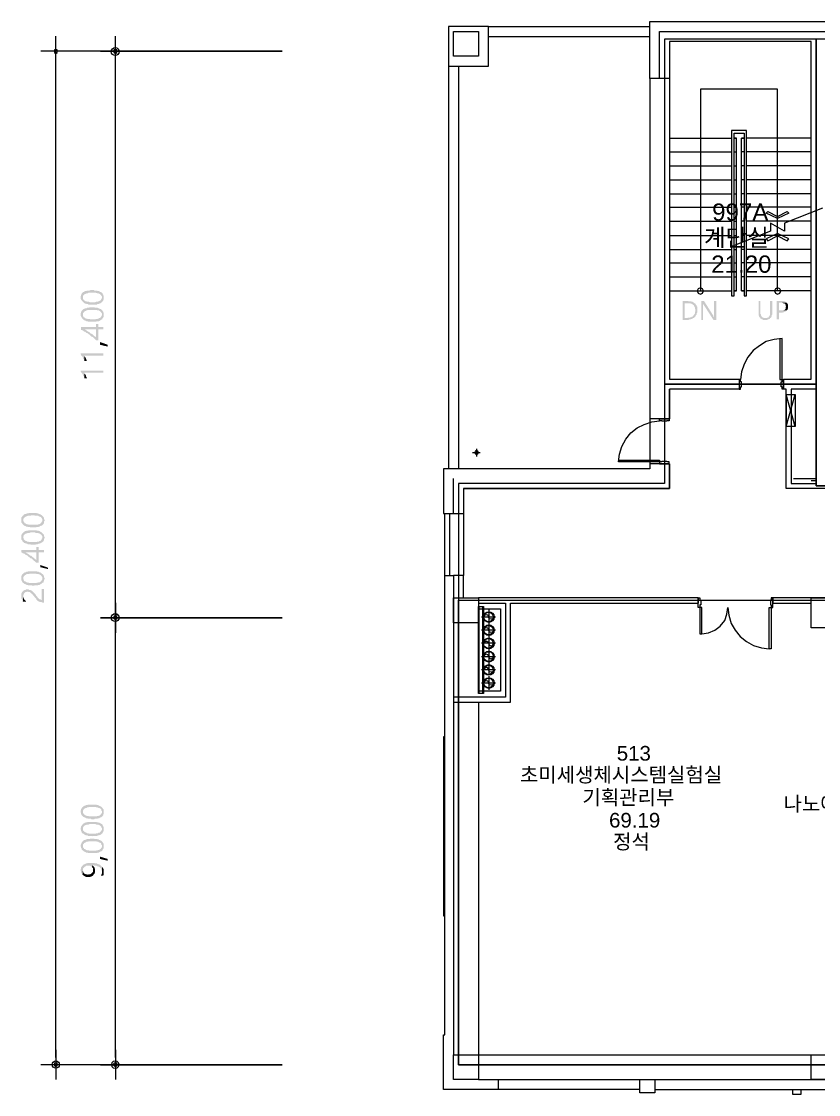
# Model space of a CAD drawing. Header units: millimetres. Extents: x -750 to 90970, y 12592 to 66109.
# Drawn here: x 2277 to 18329, y 16215 to 37815 of the extents above; entities that cross this region are included whole.
import ezdxf

# ---------------------------------------------------------------- set-up
doc = ezdxf.new("R2010")
doc.units = ezdxf.units.MM
for name, color, linetype in [('PDF_문자', 7, 'Continuous'), ('PDF_솔리드 채우기', 7, 'Continuous'), ('PDF_형상', 7, 'Continuous')]:
    doc.layers.add(name, color=color, linetype=linetype)
doc.styles.add('PDF 맑은고딕', font='Arial.ttf')

msp = doc.modelspace()

# ---------------------------------------------------------------- hatches: boundary and pattern name
at = {"layer": 'PDF_솔리드 채우기', "transparency": 33554559}
for points in [[(3469, 32263), (3469, 32263), (3469, 32254), (3469, 32235), (3478, 32226), (3478, 32217), (3487, 32208), (3487, 32199), (3496, 32190), (3505, 32181), (3514, 32172), (3514, 32263), (3514, 32263), (3514, 32272), (3514, 32281), (3514, 32290), (3524, 32299), (3524, 32299), (3533, 32308), (3533, 32317), (3542, 32317), (3551, 32326), (3560, 32326), (3569, 32335), (3578, 32335), (3587, 32345), (3596, 32345), (3615, 32345), (3624, 32354), (3642, 32354), (3660, 32354), (3669, 32354), (3687, 32354), (3706, 32354), (3715, 32354), (3733, 32354), (3751, 32354), (3769, 32354), (3778, 32354), (3797, 32345), (3806, 32345), (3824, 32345), (3833, 32335), (3842, 32335), (3851, 32326), (3860, 32326), (3869, 32317), (3869, 32317), (3879, 32308), (3888, 32299), (3888, 32290), (3888, 32290), (3897, 32281), (3897, 32272), (3897, 32263), (3897, 32354), (3888, 32363), (3879, 32363), (3869, 32372), (3860, 32372), (3851, 32381), (3842, 32381), (3833, 32390), (3824, 32390), (3806, 32390), (3797, 32399), (3788, 32399), (3769, 32399), (3760, 32399), (3742, 32399), (3733, 32408), (3715, 32408), (3706, 32408), (3687, 32408), (3669, 32408), (3651, 32399), (3642, 32399), (3624, 32399), (3615, 32399), (3596, 32399), (3587, 32390), (3578, 32390), (3560, 32390), (3551, 32381), (3542, 32381), (3533, 32372), (3524, 32372), (3514, 32363), (3505, 32354), (3505, 32354), (3496, 32345), (3487, 32335), (3487, 32326), (3478, 32317), (3478, 32308), (3478, 32299), (3478, 32299), (3469, 32281), (3469, 32272)], [(3514, 32172), (3524, 32163), (3533, 32153), (3533, 32153), (3542, 32144), (3551, 32144), (3560, 32135), (3569, 32135), (3578, 32135), (3587, 32126), (3605, 32126), (3615, 32126), (3624, 32117), (3642, 32117), (3651, 32117), (3669, 32117), (3678, 32117), (3697, 32117), (3715, 32117), (3724, 32117), (3742, 32117), (3751, 32117), (3769, 32117), (3778, 32117), (3797, 32117), (3806, 32126), (3815, 32126), (3833, 32126), (3842, 32135), (3851, 32135), (3860, 32144), (3869, 32144), (3879, 32153), (3879, 32153), (3897, 32163), (3906, 32172), (3906, 32181), (3915, 32190), (3924, 32199), (3924, 32208), (3933, 32217), (3933, 32226), (3933, 32244), (3933, 32254), (3933, 32254), (3933, 32272), (3933, 32281), (3933, 32290), (3924, 32308), (3924, 32317), (3915, 32326), (3915, 32335), (3906, 32345), (3897, 32354), (3897, 32263), (3897, 32254), (3897, 32244), (3888, 32235), (3888, 32226), (3888, 32226), (3879, 32217), (3879, 32208), (3869, 32199), (3860, 32199), (3851, 32190), (3842, 32190), (3833, 32181), (3824, 32181), (3815, 32172), (3806, 32172), (3788, 32172), (3778, 32172), (3760, 32163), (3742, 32163), (3724, 32163), (3706, 32163), (3697, 32163), (3678, 32163), (3669, 32163), (3651, 32163), (3633, 32172), (3624, 32172), (3605, 32172), (3596, 32172), (3587, 32181), (3569, 32181), (3560, 32190), (3551, 32190), (3551, 32199), (3542, 32199), (3533, 32208), (3524, 32217), (3524, 32226), (3524, 32226), (3514, 32235), (3514, 32244), (3514, 32254), (3514, 32263)], [(15693, 32190), (15593, 32190), (15593, 31808), (15684, 31808), (15693, 31808), (15703, 31808), (15712, 31808), (15730, 31817), (15739, 31817), (15748, 31817), (15757, 31817), (15766, 31826), (15775, 31826), (15785, 31835), (15794, 31835), (15803, 31844), (15812, 31844), (15630, 31844), (15630, 32144), (15693, 32144), (15821, 32153), (15821, 32153), (15812, 32163), (15803, 32163), (15794, 32172), (15785, 32172), (15775, 32172), (15766, 32181), (15757, 32181), (15748, 32181), (15739, 32181), (15730, 32181), (15712, 32181), (15703, 32190)], [(16021, 32190), (15967, 32190), (15967, 31808), (16003, 31808), (16003, 32090), (16003, 32099), (16003, 32108), (16003, 32117), (16003, 32126), (16003, 32135), (16003, 32135)], [(16021, 32190), (16003, 32135), (16003, 32135), (16012, 32117), (16012, 32117), (16212, 31808), (16221, 31862), (16221, 31862), (16212, 31871), (16212, 31889)], [(16267, 32190), (16221, 32190), (16221, 31917), (16221, 31917), (16221, 31899), (16221, 31889), (16221, 31880), (16221, 31871), (16221, 31862), (16221, 31862), (16212, 31808), (16267, 31808)], [(17159, 32190), (17123, 32190), (17123, 31962), (17123, 31953), (17123, 31935), (17123, 31926), (17123, 31917), (17123, 31908), (17123, 31899), (17132, 31889), (17132, 31880), (17132, 31871), (17141, 31862), (17141, 31853), (17150, 31853), (17159, 31844), (17259, 31844), (17250, 31844), (17241, 31844), (17232, 31844), (17223, 31853), (17214, 31853), (17204, 31853), (17204, 31862), (17195, 31862), (17186, 31871), (17186, 31880), (17177, 31880), (17177, 31889), (17168, 31899), (17168, 31908), (17168, 31917), (17159, 31926), (17159, 31935), (17159, 31953), (17159, 31962)], [(17396, 32190), (17350, 32190), (17350, 31953), (17350, 31944), (17350, 31935), (17350, 31926), (17350, 31917), (17350, 31908), (17341, 31899), (17341, 31889), (17332, 31880), (17332, 31871), (17323, 31871), (17323, 31862), (17314, 31853), (17305, 31853), (17296, 31853), (17286, 31844), (17277, 31844), (17268, 31844), (17259, 31844), (17159, 31844), (17159, 31835), (17168, 31835), (17177, 31826), (17177, 31826), (17186, 31817), (17195, 31817), (17204, 31817), (17214, 31808), (17223, 31808), (17232, 31808), (17241, 31808), (17250, 31808), (17259, 31808), (17277, 31808), (17286, 31808), (17296, 31808), (17305, 31817), (17314, 31817), (17323, 31817), (17323, 31826), (17332, 31826), (17341, 31826), (17350, 31835), (17350, 31844), (17359, 31844), (17368, 31853), (17368, 31862), (17377, 31862), (17377, 31871), (17387, 31880), (17387, 31889), (17387, 31899), (17387, 31908), (17396, 31917), (17396, 31926), (17396, 31944), (17396, 31953), (17396, 31962)], [(17596, 32190), (17487, 32190), (17487, 31817), (17532, 31817), (17532, 31953), (17578, 31953), (17596, 31953), (17605, 31953), (17614, 31962), (17623, 31962), (17632, 31962), (17641, 31971), (17650, 31971), (17660, 31980), (17669, 31980), (17678, 31990), (17687, 31999), (17532, 31999), (17532, 32153), (17587, 32153), (17687, 32153), (17687, 32163), (17678, 32163), (17669, 32172), (17660, 32172), (17650, 32181), (17641, 32181), (17632, 32181), (17623, 32190), (17614, 32190), (17605, 32190)], [(3469, 31917), (3469, 31917), (3469, 31908), (3469, 31889), (3478, 31880), (3478, 31871), (3487, 31862), (3487, 31853), (3496, 31844), (3505, 31835), (3514, 31826), (3514, 31917), (3514, 31917), (3514, 31926), (3514, 31935), (3514, 31944), (3524, 31953), (3524, 31953), (3533, 31962), (3533, 31971), (3542, 31971), (3551, 31980), (3560, 31990), (3569, 31990), (3578, 31990), (3587, 31999), (3596, 31999), (3615, 32008), (3624, 32008), (3642, 32008), (3660, 32008), (3669, 32008), (3687, 32008), (3706, 32008), (3715, 32008), (3733, 32008), (3751, 32008), (3769, 32008), (3778, 32008), (3797, 32008), (3806, 31999), (3824, 31999), (3833, 31999), (3842, 31990), (3851, 31990), (3860, 31980), (3869, 31971), (3869, 31971), (3879, 31962), (3888, 31953), (3888, 31953), (3888, 31944), (3897, 31935), (3897, 31926), (3897, 31917), (3897, 32008), (3888, 32017), (3879, 32026), (3869, 32026), (3860, 32026), (3851, 32035), (3842, 32035), (3833, 32044), (3824, 32044), (3806, 32053), (3797, 32053), (3788, 32053), (3769, 32053), (3760, 32053), (3742, 32062), (3733, 32062), (3715, 32062), (3706, 32062), (3687, 32062), (3669, 32062), (3651, 32062), (3642, 32053), (3624, 32053), (3615, 32053), (3596, 32053), (3587, 32044), (3578, 32044), (3560, 32044), (3551, 32035), (3542, 32035), (3533, 32026), (3524, 32026), (3514, 32017), (3505, 32008), (3505, 32008), (3496, 31999), (3487, 31990), (3487, 31980), (3478, 31971), (3478, 31971), (3478, 31962), (3478, 31953), (3469, 31944), (3469, 31935)], [(3514, 31826), (3524, 31817), (3533, 31808), (3533, 31808), (3542, 31798), (3551, 31798), (3560, 31798), (3569, 31789), (3578, 31789), (3587, 31780), (3605, 31780), (3615, 31780), (3624, 31771), (3642, 31771), (3651, 31771), (3669, 31771), (3678, 31771), (3697, 31771), (3715, 31771), (3724, 31771), (3742, 31771), (3751, 31771), (3769, 31771), (3778, 31771), (3797, 31780), (3806, 31780), (3815, 31780), (3833, 31780), (3842, 31789), (3851, 31789), (3860, 31798), (3869, 31798), (3879, 31808), (3879, 31808), (3897, 31817), (3906, 31826), (3906, 31835), (3915, 31844), (3924, 31853), (3924, 31862), (3933, 31871), (3933, 31889), (3933, 31899), (3933, 31908), (3933, 31908), (3933, 31926), (3933, 31935), (3933, 31944), (3924, 31962), (3924, 31971), (3915, 31980), (3915, 31990), (3906, 31999), (3897, 32008), (3897, 31917), (3897, 31908), (3897, 31899), (3888, 31889), (3888, 31889), (3888, 31880), (3879, 31871), (3879, 31862), (3869, 31862), (3860, 31853), (3851, 31844), (3842, 31844), (3833, 31835), (3824, 31835), (3815, 31835), (3806, 31826), (3788, 31826), (3778, 31826), (3760, 31817), (3742, 31817), (3724, 31817), (3706, 31817), (3697, 31817), (3678, 31817), (3669, 31817), (3651, 31826), (3633, 31826), (3624, 31826), (3605, 31826), (3596, 31835), (3587, 31835), (3569, 31835), (3560, 31844), (3551, 31844), (3551, 31853), (3542, 31862), (3533, 31862), (3524, 31871), (3524, 31880), (3524, 31880), (3514, 31889), (3514, 31899), (3514, 31908), (3514, 31917)], [(15821, 32153), (15693, 32144), (15693, 32144), (15703, 32144), (15712, 32144), (15721, 32144), (15739, 32144), (15748, 32144), (15757, 32135), (15766, 32135), (15775, 32135), (15775, 32126), (15785, 32126), (15794, 32117), (15803, 32117), (15803, 32108), (15812, 32108), (15821, 32099), (15821, 32090), (15830, 32081), (15830, 32081), (15830, 32071), (15839, 32062), (15839, 32053), (15839, 32044), (15839, 32035), (15848, 32026), (15848, 32017), (15848, 31999), (15848, 31999), (15848, 31990), (15848, 31980), (15839, 31962), (15839, 31953), (15839, 31944), (15839, 31935), (15830, 31926), (15830, 31917), (15821, 31908), (15821, 31899), (15812, 31899), (15803, 31889), (15803, 31889), (15794, 31880), (15785, 31871), (15775, 31871), (15766, 31862), (15757, 31862), (15748, 31862), (15739, 31853), (15730, 31853), (15721, 31853), (15712, 31853), (15703, 31853), (15684, 31844), (15630, 31844), (15812, 31844), (15821, 31853), (15821, 31853), (15830, 31862), (15830, 31862), (15839, 31871), (15848, 31880), (15857, 31889), (15857, 31899), (15866, 31908), (15866, 31908), (15876, 31917), (15876, 31926), (15876, 31944), (15885, 31953), (15885, 31962), (15885, 31971), (15885, 31980), (15885, 31990), (15885, 31999), (15885, 32008), (15885, 32026), (15885, 32035), (15885, 32044), (15885, 32053), (15885, 32062), (15885, 32071), (15876, 32081), (15876, 32090), (15876, 32099), (15866, 32108), (15866, 32108), (15857, 32117), (15857, 32126), (15848, 32135), (15839, 32135), (15839, 32144), (15830, 32144)], [(17687, 32153), (17587, 32153), (17587, 32153), (17596, 32153), (17614, 32144), (17623, 32144), (17632, 32144), (17641, 32144), (17641, 32135), (17650, 32135), (17660, 32126), (17660, 32117), (17669, 32108), (17669, 32108), (17669, 32099), (17669, 32090), (17678, 32071), (17669, 32071), (17669, 32053), (17669, 32044), (17669, 32035), (17660, 32026), (17660, 32026), (17650, 32017), (17650, 32017), (17641, 32008), (17632, 32008), (17623, 31999), (17614, 31999), (17605, 31999), (17587, 31999), (17578, 31999), (17532, 31999), (17687, 31999), (17687, 31999), (17696, 32008), (17705, 32017), (17705, 32026), (17714, 32035), (17714, 32044), (17714, 32053), (17714, 32062), (17714, 32081), (17714, 32081), (17714, 32090), (17714, 32099), (17714, 32108), (17714, 32117), (17705, 32126), (17705, 32135), (17696, 32144)], [(3478, 31662), (3478, 31607), (3487, 31607), (3496, 31607), (3505, 31598), (3514, 31589), (3524, 31589), (3533, 31580), (3542, 31571), (3551, 31616), (3778, 31616), (3778, 31462), (3778, 31662)], [(3542, 31571), (3560, 31571), (3569, 31562), (3578, 31553), (3587, 31544), (3596, 31544), (3615, 31534), (3624, 31525), (3633, 31516), (3642, 31516), (3651, 31507), (3660, 31498), (3669, 31489), (3678, 31480), (3687, 31471), (3697, 31471), (3715, 31462), (3724, 31453), (3733, 31443), (3742, 31434), (3751, 31425), (3760, 31416), (3769, 31407), (3778, 31398), (3824, 31398), (3824, 31616), (3924, 31616), (3924, 31662), (3824, 31662), (3824, 31726), (3778, 31726), (3778, 31662), (3778, 31462), (3733, 31489), (3733, 31498), (3724, 31498), (3715, 31507), (3706, 31516), (3697, 31525), (3678, 31534), (3669, 31534), (3660, 31544), (3651, 31553), (3642, 31562), (3633, 31562), (3624, 31571), (3605, 31580), (3596, 31589), (3587, 31598), (3578, 31598), (3569, 31607), (3551, 31616)], [(3469, 31134), (3469, 31116), (3478, 31107), (3478, 31098), (3487, 31088), (3496, 31079), (3505, 31070), (3514, 31052), (3514, 31052), (3514, 31034), (3524, 31025), (3533, 31016), (3533, 31007), (3542, 30988), (3542, 31088), (3924, 31088), (3924, 31134)], [(3542, 30988), (3542, 30979), (3596, 30979), (3596, 30979), (3587, 30988), (3587, 31007), (3578, 31016), (3578, 31025), (3569, 31043), (3569, 31043), (3560, 31061), (3551, 31070), (3542, 31079), (3542, 31088)], [(3469, 30788), (3469, 30770), (3478, 30761), (3478, 30752), (3487, 30743), (3496, 30733), (3505, 30724), (3514, 30706), (3514, 30706), (3514, 30697), (3524, 30679), (3533, 30670), (3533, 30661), (3542, 30652), (3542, 30743), (3924, 30743), (3924, 30788)], [(3542, 30652), (3542, 30633), (3596, 30633), (3596, 30633), (3587, 30652), (3587, 30661), (3578, 30670), (3578, 30679), (3569, 30697), (3569, 30697), (3560, 30715), (3551, 30724), (3542, 30733), (3542, 30743)], [(2277, 27784), (2277, 27775), (2277, 27766), (2277, 27757), (2277, 27739), (2277, 27730), (2286, 27721), (2295, 27711), (2295, 27702), (2304, 27693), (2313, 27684), (2313, 27775), (2313, 27775), (2313, 27784), (2313, 27793), (2322, 27802), (2322, 27812), (2322, 27821), (2331, 27821), (2340, 27830), (2340, 27839), (2349, 27839), (2358, 27848), (2368, 27848), (2377, 27857), (2386, 27857), (2404, 27866), (2413, 27866), (2431, 27866), (2440, 27866), (2459, 27866), (2477, 27875), (2495, 27875), (2504, 27875), (2522, 27875), (2541, 27875), (2550, 27866), (2568, 27866), (2586, 27866), (2595, 27866), (2613, 27866), (2622, 27857), (2632, 27857), (2641, 27848), (2650, 27848), (2659, 27839), (2668, 27839), (2677, 27830), (2677, 27821), (2686, 27821), (2686, 27812), (2695, 27802), (2695, 27793), (2695, 27784), (2695, 27775), (2695, 27866), (2686, 27875), (2677, 27884), (2668, 27884), (2659, 27893), (2650, 27893), (2641, 27903), (2632, 27903), (2622, 27903), (2613, 27912), (2595, 27912), (2586, 27912), (2577, 27921), (2559, 27921), (2550, 27921), (2531, 27921), (2522, 27921), (2504, 27921), (2486, 27921), (2468, 27921), (2459, 27921), (2440, 27921), (2422, 27921), (2413, 27912), (2404, 27912), (2386, 27912), (2377, 27903), (2368, 27903), (2349, 27903), (2340, 27893), (2331, 27893), (2322, 27884), (2322, 27875), (2313, 27875), (2304, 27866), (2295, 27857), (2295, 27848), (2286, 27848), (2286, 27839), (2277, 27830), (2277, 27821), (2277, 27812), (2277, 27802), (2277, 27793)], [(2313, 27684), (2322, 27675), (2331, 27666), (2331, 27666), (2340, 27666), (2349, 27657), (2358, 27657), (2368, 27648), (2386, 27648), (2395, 27648), (2404, 27639), (2413, 27639), (2431, 27639), (2440, 27639), (2459, 27630), (2468, 27630), (2486, 27630), (2495, 27630), (2513, 27630), (2522, 27630), (2541, 27630), (2559, 27630), (2568, 27630), (2586, 27639), (2595, 27639), (2604, 27639), (2622, 27639), (2632, 27648), (2641, 27648), (2650, 27657), (2659, 27657), (2668, 27666), (2677, 27666), (2686, 27666), (2695, 27675), (2704, 27684), (2713, 27693), (2723, 27702), (2723, 27711), (2732, 27721), (2732, 27739), (2732, 27748), (2741, 27757), (2741, 27775), (2741, 27775), (2741, 27784), (2732, 27793), (2732, 27812), (2732, 27821), (2723, 27830), (2723, 27839), (2713, 27848), (2704, 27857), (2695, 27866), (2695, 27775), (2695, 27775), (2695, 27766), (2695, 27757), (2686, 27748), (2686, 27739), (2686, 27730), (2677, 27730), (2668, 27721), (2668, 27711), (2659, 27711), (2650, 27702), (2641, 27702), (2632, 27693), (2613, 27693), (2604, 27684), (2586, 27684), (2577, 27684), (2559, 27684), (2550, 27684), (2531, 27684), (2513, 27684), (2504, 27684), (2486, 27684), (2468, 27684), (2449, 27684), (2431, 27684), (2422, 27684), (2413, 27693), (2395, 27693), (2386, 27693), (2377, 27702), (2368, 27702), (2358, 27711), (2349, 27711), (2340, 27721), (2331, 27730), (2331, 27730), (2322, 27739), (2322, 27748), (2322, 27757), (2313, 27757), (2313, 27766), (2313, 27775)], [(2277, 27438), (2277, 27438), (2277, 27420), (2277, 27411), (2277, 27402), (2277, 27384), (2286, 27375), (2295, 27366), (2295, 27356), (2304, 27347), (2313, 27338), (2313, 27438), (2313, 27438), (2313, 27447), (2313, 27447), (2322, 27457), (2322, 27466), (2322, 27475), (2331, 27484), (2340, 27484), (2340, 27493), (2349, 27493), (2358, 27502), (2368, 27502), (2377, 27511), (2386, 27511), (2404, 27520), (2413, 27520), (2431, 27520), (2440, 27520), (2459, 27529), (2477, 27529), (2495, 27529), (2504, 27529), (2522, 27529), (2541, 27529), (2550, 27529), (2568, 27520), (2586, 27520), (2595, 27520), (2613, 27520), (2622, 27511), (2632, 27511), (2641, 27502), (2650, 27502), (2659, 27493), (2668, 27493), (2677, 27484), (2677, 27475), (2686, 27475), (2686, 27466), (2695, 27457), (2695, 27447), (2695, 27438), (2695, 27429), (2695, 27520), (2686, 27529), (2677, 27538), (2668, 27538), (2659, 27548), (2650, 27548), (2641, 27557), (2632, 27557), (2622, 27566), (2613, 27566), (2595, 27566), (2586, 27566), (2577, 27575), (2559, 27575), (2550, 27575), (2531, 27575), (2522, 27575), (2504, 27575), (2486, 27575), (2468, 27575), (2459, 27575), (2440, 27575), (2422, 27575), (2413, 27566), (2404, 27566), (2386, 27566), (2377, 27566), (2368, 27557), (2349, 27557), (2340, 27548), (2331, 27548), (2322, 27538), (2322, 27529), (2313, 27529), (2304, 27520), (2295, 27511), (2295, 27511), (2286, 27502), (2286, 27493), (2277, 27484), (2277, 27475), (2277, 27466), (2277, 27457), (2277, 27447)], [(2313, 27338), (2322, 27329), (2331, 27329), (2331, 27320), (2340, 27320), (2349, 27311), (2358, 27311), (2368, 27311), (2386, 27302), (2395, 27302), (2404, 27293), (2413, 27293), (2431, 27293), (2440, 27293), (2459, 27293), (2468, 27284), (2486, 27284), (2495, 27284), (2513, 27284), (2522, 27284), (2541, 27284), (2559, 27284), (2568, 27293), (2586, 27293), (2595, 27293), (2604, 27293), (2622, 27302), (2632, 27302), (2641, 27302), (2650, 27311), (2659, 27311), (2668, 27320), (2677, 27320), (2686, 27329), (2695, 27329), (2704, 27338), (2713, 27347), (2723, 27356), (2723, 27366), (2732, 27375), (2732, 27393), (2732, 27402), (2741, 27411), (2741, 27429), (2741, 27429), (2741, 27438), (2732, 27457), (2732, 27466), (2732, 27475), (2723, 27484), (2723, 27493), (2713, 27502), (2704, 27511), (2695, 27520), (2695, 27429), (2695, 27429), (2695, 27420), (2695, 27411), (2686, 27402), (2686, 27393), (2686, 27384), (2677, 27384), (2668, 27375), (2668, 27366), (2659, 27366), (2650, 27356), (2641, 27356), (2632, 27347), (2613, 27347), (2604, 27347), (2586, 27338), (2577, 27338), (2559, 27338), (2550, 27338), (2531, 27338), (2513, 27338), (2504, 27338), (2486, 27338), (2468, 27338), (2449, 27338), (2431, 27338), (2422, 27338), (2413, 27347), (2395, 27347), (2386, 27347), (2377, 27356), (2368, 27356), (2358, 27366), (2349, 27366), (2340, 27375), (2331, 27384), (2331, 27384), (2322, 27393), (2322, 27402), (2322, 27411), (2313, 27420), (2313, 27429), (2313, 27438)], [(2349, 27092), (2358, 27083), (2368, 27074), (2377, 27074), (2395, 27065), (2404, 27056), (2413, 27047), (2422, 27038), (2431, 27038), (2440, 27029), (2449, 27020), (2459, 27011), (2477, 27011), (2486, 27001), (2495, 26992), (2504, 26983), (2513, 26974), (2522, 26965), (2531, 26956), (2541, 26956), (2550, 26947), (2559, 26938), (2568, 26929), (2577, 26920), (2622, 26920), (2622, 27129), (2732, 27129), (2732, 27174), (2622, 27174), (2622, 27238), (2577, 27238), (2577, 27174), (2577, 26974), (2531, 27011), (2531, 27011), (2522, 27020), (2513, 27029), (2504, 27029), (2495, 27038), (2486, 27047), (2477, 27056), (2468, 27065), (2449, 27065), (2440, 27074), (2431, 27083), (2422, 27092), (2413, 27092), (2404, 27102), (2386, 27111), (2377, 27120), (2368, 27120), (2358, 27129)], [(2277, 27174), (2277, 27129), (2286, 27120), (2295, 27120), (2304, 27111), (2313, 27111), (2322, 27102), (2340, 27102), (2349, 27092), (2358, 27129), (2577, 27129), (2577, 26974), (2577, 27174)], [(2277, 26610), (2277, 26610), (2277, 26592), (2277, 26583), (2277, 26574), (2277, 26565), (2286, 26546), (2295, 26537), (2295, 26528), (2304, 26519), (2313, 26510), (2313, 26610), (2313, 26610), (2313, 26619), (2313, 26628), (2322, 26637), (2322, 26637), (2322, 26646), (2331, 26656), (2340, 26656), (2340, 26665), (2349, 26674), (2358, 26674), (2368, 26683), (2377, 26683), (2386, 26692), (2404, 26692), (2413, 26692), (2431, 26692), (2440, 26701), (2459, 26701), (2477, 26701), (2495, 26701), (2504, 26701), (2522, 26701), (2541, 26701), (2550, 26701), (2568, 26701), (2586, 26692), (2595, 26692), (2613, 26692), (2622, 26692), (2632, 26683), (2641, 26683), (2650, 26674), (2659, 26674), (2668, 26665), (2677, 26656), (2677, 26656), (2686, 26646), (2686, 26637), (2695, 26628), (2695, 26619), (2695, 26610), (2695, 26601), (2695, 26692), (2686, 26701), (2677, 26710), (2668, 26719), (2659, 26719), (2650, 26728), (2641, 26728), (2632, 26728), (2622, 26737), (2613, 26737), (2595, 26737), (2586, 26747), (2577, 26747), (2559, 26747), (2550, 26747), (2531, 26747), (2522, 26747), (2504, 26747), (2486, 26747), (2468, 26747), (2459, 26747), (2440, 26747), (2422, 26747), (2413, 26747), (2404, 26737), (2386, 26737), (2377, 26737), (2368, 26728), (2349, 26728), (2340, 26719), (2331, 26719), (2322, 26710), (2322, 26710), (2313, 26701), (2304, 26692), (2295, 26692), (2295, 26683), (2286, 26674), (2286, 26665), (2277, 26656), (2277, 26646), (2277, 26637), (2277, 26628), (2277, 26619)], [(2313, 26510), (2322, 26510), (2331, 26501), (2331, 26501), (2340, 26492), (2349, 26492), (2358, 26483), (2368, 26483), (2386, 26474), (2395, 26474), (2404, 26474), (2413, 26464), (2431, 26464), (2440, 26464), (2459, 26464), (2468, 26464), (2486, 26464), (2495, 26455), (2513, 26455), (2522, 26455), (2541, 26464), (2559, 26464), (2568, 26464), (2586, 26464), (2595, 26464), (2604, 26464), (2622, 26474), (2632, 26474), (2641, 26474), (2650, 26483), (2659, 26483), (2668, 26492), (2677, 26492), (2686, 26501), (2695, 26510), (2704, 26519), (2713, 26519), (2723, 26528), (2723, 26546), (2732, 26555), (2732, 26565), (2732, 26574), (2741, 26583), (2741, 26601), (2741, 26601), (2741, 26610), (2732, 26628), (2732, 26637), (2732, 26646), (2723, 26656), (2723, 26674), (2713, 26683), (2704, 26692), (2695, 26692), (2695, 26601), (2695, 26601), (2695, 26592), (2695, 26583), (2686, 26574), (2686, 26565), (2686, 26565), (2677, 26555), (2668, 26546), (2668, 26546), (2659, 26537), (2650, 26528), (2641, 26528), (2632, 26528), (2613, 26519), (2604, 26519), (2586, 26519), (2577, 26510), (2559, 26510), (2550, 26510), (2531, 26510), (2513, 26510), (2504, 26510), (2486, 26510), (2468, 26510), (2449, 26510), (2431, 26510), (2422, 26519), (2413, 26519), (2395, 26519), (2386, 26528), (2377, 26528), (2368, 26537), (2358, 26537), (2349, 26546), (2340, 26546), (2331, 26555), (2331, 26565), (2322, 26565), (2322, 26574), (2322, 26583), (2313, 26592), (2313, 26601), (2313, 26610)], [(2277, 26255), (2277, 26246), (2277, 26237), (2277, 26228), (2277, 26210), (2277, 26200), (2286, 26191), (2286, 26182), (2295, 26164), (2304, 26155), (2304, 26146), (2313, 26246), (2313, 26255), (2313, 26264), (2322, 26282), (2322, 26291), (2331, 26301), (2340, 26310), (2340, 26319), (2349, 26319), (2358, 26328), (2377, 26328), (2386, 26337), (2404, 26337), (2413, 26337), (2422, 26328), (2431, 26328), (2449, 26328), (2459, 26319), (2468, 26310), (2477, 26310), (2477, 26301), (2486, 26291), (2495, 26291), (2504, 26273), (2513, 26264), (2522, 26255), (2531, 26246), (2541, 26228), (2550, 26219), (2559, 26210), (2568, 26200), (2577, 26191), (2577, 26182), (2586, 26173), (2595, 26164), (2604, 26155), (2613, 26146), (2622, 26146), (2632, 26137), (2641, 26137), (2650, 26128), (2659, 26128), (2668, 26128), (2677, 26128), (2695, 26119), (2704, 26119), (2732, 26119), (2732, 26392), (2686, 26392), (2686, 26173), (2677, 26173), (2668, 26173), (2659, 26182), (2650, 26182), (2641, 26182), (2632, 26191), (2622, 26200), (2613, 26210), (2613, 26210), (2604, 26219), (2595, 26228), (2595, 26237), (2586, 26246), (2577, 26255), (2568, 26264), (2559, 26282), (2550, 26291), (2541, 26301), (2531, 26310), (2522, 26319), (2513, 26328), (2504, 26337), (2495, 26346), (2486, 26355), (2477, 26355), (2477, 26364), (2468, 26364), (2459, 26373), (2449, 26373), (2431, 26373), (2422, 26382), (2413, 26382), (2395, 26382), (2395, 26382), (2377, 26382), (2368, 26382), (2358, 26373), (2340, 26373), (2331, 26364), (2322, 26364), (2313, 26355), (2304, 26346), (2304, 26346), (2295, 26337), (2286, 26328), (2286, 26319), (2277, 26301), (2277, 26291), (2277, 26282), (2277, 26264)], [(2304, 26146), (2313, 26137), (2368, 26137), (2368, 26146), (2358, 26155), (2349, 26164), (2340, 26173), (2331, 26182), (2331, 26191), (2322, 26200), (2322, 26210), (2313, 26219), (2313, 26237), (2313, 26246)], [(3469, 21913), (3469, 21913), (3469, 21895), (3478, 21886), (3478, 21877), (3478, 21859), (3487, 21849), (3487, 21840), (3496, 21831), (3505, 21822), (3514, 21813), (3514, 21913), (3514, 21913), (3514, 21922), (3514, 21931), (3514, 21931), (3524, 21941), (3524, 21950), (3533, 21959), (3533, 21959), (3542, 21968), (3551, 21977), (3560, 21977), (3569, 21986), (3578, 21986), (3587, 21986), (3596, 21995), (3615, 21995), (3624, 21995), (3642, 22004), (3660, 22004), (3669, 22004), (3687, 22004), (3706, 22004), (3724, 22004), (3733, 22004), (3751, 22004), (3769, 22004), (3788, 21995), (3797, 21995), (3806, 21995), (3824, 21986), (3833, 21986), (3842, 21986), (3851, 21977), (3860, 21977), (3869, 21968), (3879, 21959), (3879, 21959), (3888, 21950), (3888, 21941), (3888, 21931), (3897, 21922), (3897, 21913), (3897, 21904), (3897, 21995), (3888, 22004), (3879, 22013), (3869, 22013), (3860, 22022), (3851, 22022), (3842, 22032), (3833, 22032), (3824, 22041), (3815, 22041), (3797, 22041), (3788, 22050), (3778, 22050), (3760, 22050), (3751, 22050), (3733, 22050), (3715, 22050), (3706, 22050), (3687, 22050), (3669, 22050), (3651, 22050), (3642, 22050), (3624, 22050), (3615, 22050), (3596, 22041), (3587, 22041), (3578, 22041), (3560, 22032), (3551, 22032), (3542, 22022), (3533, 22022), (3524, 22013), (3514, 22013), (3514, 22004), (3505, 21995), (3496, 21995), (3496, 21986), (3487, 21977), (3487, 21968), (3478, 21959), (3478, 21950), (3478, 21941), (3469, 21931), (3469, 21922)], [(3514, 21813), (3524, 21804), (3533, 21804), (3533, 21804), (3542, 21795), (3551, 21795), (3560, 21786), (3569, 21786), (3578, 21777), (3596, 21777), (3605, 21777), (3615, 21768), (3624, 21768), (3642, 21768), (3651, 21768), (3669, 21768), (3687, 21758), (3697, 21758), (3715, 21758), (3724, 21758), (3742, 21758), (3751, 21768), (3769, 21768), (3778, 21768), (3797, 21768), (3806, 21768), (3815, 21777), (3833, 21777), (3842, 21777), (3851, 21786), (3860, 21786), (3869, 21795), (3879, 21795), (3888, 21804), (3897, 21813), (3906, 21813), (3915, 21822), (3915, 21831), (3924, 21840), (3924, 21859), (3933, 21868), (3933, 21877), (3933, 21886), (3933, 21904), (3933, 21904), (3933, 21913), (3933, 21931), (3933, 21941), (3933, 21950), (3924, 21959), (3915, 21968), (3915, 21977), (3906, 21986), (3897, 21995), (3897, 21904), (3897, 21904), (3897, 21895), (3897, 21886), (3888, 21877), (3888, 21868), (3879, 21859), (3879, 21859), (3869, 21849), (3860, 21840), (3860, 21840), (3851, 21831), (3842, 21831), (3824, 21822), (3815, 21822), (3806, 21822), (3788, 21813), (3778, 21813), (3760, 21813), (3742, 21813), (3733, 21813), (3715, 21813), (3697, 21813), (3678, 21813), (3669, 21813), (3651, 21813), (3633, 21813), (3624, 21822), (3605, 21822), (3596, 21822), (3587, 21831), (3578, 21831), (3569, 21831), (3560, 21840), (3551, 21849), (3542, 21849), (3533, 21859), (3533, 21859), (3524, 21868), (3524, 21877), (3514, 21886), (3514, 21895), (3514, 21904), (3514, 21913)], [(3469, 21567), (3469, 21567), (3469, 21549), (3478, 21540), (3478, 21531), (3478, 21522), (3487, 21504), (3487, 21494), (3496, 21485), (3505, 21476), (3514, 21467), (3514, 21567), (3514, 21567), (3514, 21576), (3514, 21586), (3514, 21595), (3524, 21595), (3524, 21604), (3533, 21613), (3533, 21622), (3542, 21622), (3551, 21631), (3560, 21631), (3569, 21640), (3578, 21640), (3587, 21649), (3596, 21649), (3615, 21649), (3624, 21649), (3642, 21658), (3660, 21658), (3669, 21658), (3687, 21658), (3706, 21658), (3724, 21658), (3733, 21658), (3751, 21658), (3769, 21658), (3788, 21649), (3797, 21649), (3806, 21649), (3824, 21649), (3833, 21640), (3842, 21640), (3851, 21631), (3860, 21631), (3869, 21622), (3879, 21613), (3879, 21613), (3888, 21604), (3888, 21595), (3888, 21586), (3897, 21576), (3897, 21576), (3897, 21567), (3897, 21658), (3888, 21658), (3879, 21667), (3869, 21677), (3860, 21677), (3851, 21686), (3842, 21686), (3833, 21686), (3824, 21695), (3815, 21695), (3797, 21695), (3788, 21704), (3778, 21704), (3760, 21704), (3751, 21704), (3733, 21704), (3715, 21704), (3706, 21704), (3687, 21704), (3669, 21704), (3651, 21704), (3642, 21704), (3624, 21704), (3615, 21704), (3596, 21695), (3587, 21695), (3578, 21695), (3560, 21686), (3551, 21686), (3542, 21677), (3533, 21677), (3524, 21667), (3514, 21667), (3514, 21658), (3505, 21649), (3496, 21649), (3496, 21640), (3487, 21631), (3487, 21622), (3478, 21613), (3478, 21604), (3478, 21595), (3469, 21586), (3469, 21576)], [(3514, 21467), (3524, 21467), (3533, 21458), (3533, 21458), (3542, 21449), (3551, 21449), (3560, 21440), (3569, 21440), (3578, 21431), (3596, 21431), (3605, 21431), (3615, 21422), (3624, 21422), (3642, 21422), (3651, 21422), (3669, 21422), (3687, 21422), (3697, 21422), (3715, 21413), (3724, 21422), (3742, 21422), (3751, 21422), (3769, 21422), (3778, 21422), (3797, 21422), (3806, 21422), (3815, 21431), (3833, 21431), (3842, 21431), (3851, 21440), (3860, 21440), (3869, 21449), (3879, 21449), (3888, 21458), (3897, 21467), (3906, 21476), (3915, 21476), (3915, 21494), (3924, 21504), (3924, 21513), (3933, 21522), (3933, 21531), (3933, 21549), (3933, 21558), (3933, 21558), (3933, 21567), (3933, 21586), (3933, 21595), (3933, 21604), (3924, 21613), (3915, 21631), (3915, 21640), (3906, 21649), (3897, 21658), (3897, 21567), (3897, 21558), (3897, 21549), (3897, 21540), (3888, 21531), (3888, 21522), (3879, 21522), (3879, 21513), (3869, 21504), (3860, 21504), (3860, 21494), (3851, 21485), (3842, 21485), (3824, 21485), (3815, 21476), (3806, 21476), (3788, 21476), (3778, 21467), (3760, 21467), (3742, 21467), (3733, 21467), (3715, 21467), (3697, 21467), (3678, 21467), (3669, 21467), (3651, 21467), (3633, 21467), (3624, 21476), (3605, 21476), (3596, 21476), (3587, 21485), (3578, 21485), (3569, 21494), (3560, 21494), (3551, 21504), (3542, 21504), (3533, 21513), (3533, 21522), (3524, 21522), (3524, 21531), (3514, 21540), (3514, 21549), (3514, 21558), (3514, 21567)], [(3469, 21221), (3469, 21221), (3469, 21212), (3478, 21194), (3478, 21185), (3478, 21176), (3487, 21167), (3487, 21149), (3496, 21140), (3505, 21130), (3514, 21130), (3514, 21221), (3514, 21221), (3514, 21231), (3514, 21240), (3514, 21249), (3524, 21249), (3524, 21258), (3533, 21267), (3533, 21276), (3542, 21276), (3551, 21285), (3560, 21285), (3569, 21294), (3578, 21294), (3587, 21303), (3596, 21303), (3615, 21303), (3624, 21312), (3642, 21312), (3660, 21312), (3669, 21312), (3687, 21312), (3706, 21312), (3724, 21312), (3733, 21312), (3751, 21312), (3769, 21312), (3788, 21312), (3797, 21303), (3806, 21303), (3824, 21303), (3833, 21294), (3842, 21294), (3851, 21285), (3860, 21285), (3869, 21276), (3879, 21276), (3879, 21267), (3888, 21258), (3888, 21249), (3888, 21240), (3897, 21240), (3897, 21231), (3897, 21221), (3897, 21312), (3888, 21322), (3879, 21322), (3869, 21331), (3860, 21331), (3851, 21340), (3842, 21340), (3833, 21349), (3824, 21349), (3815, 21349), (3797, 21358), (3788, 21358), (3778, 21358), (3760, 21358), (3751, 21358), (3733, 21367), (3715, 21367), (3706, 21367), (3687, 21367), (3669, 21367), (3651, 21358), (3642, 21358), (3624, 21358), (3615, 21358), (3596, 21358), (3587, 21349), (3578, 21349), (3560, 21340), (3551, 21340), (3542, 21340), (3533, 21331), (3524, 21322), (3514, 21322), (3514, 21312), (3505, 21303), (3496, 21303), (3496, 21294), (3487, 21285), (3487, 21276), (3478, 21267), (3478, 21258), (3478, 21249), (3469, 21240), (3469, 21231)], [(3514, 21130), (3524, 21121), (3533, 21112), (3533, 21112), (3542, 21103), (3551, 21103), (3560, 21094), (3569, 21094), (3578, 21085), (3596, 21085), (3605, 21085), (3615, 21085), (3624, 21076), (3642, 21076), (3651, 21076), (3669, 21076), (3687, 21076), (3697, 21076), (3715, 21076), (3724, 21076), (3742, 21076), (3751, 21076), (3769, 21076), (3778, 21076), (3797, 21076), (3806, 21085), (3815, 21085), (3833, 21085), (3842, 21094), (3851, 21094), (3860, 21103), (3869, 21103), (3879, 21112), (3888, 21112), (3897, 21121), (3906, 21130), (3915, 21140), (3915, 21149), (3924, 21158), (3924, 21167), (3933, 21176), (3933, 21185), (3933, 21203), (3933, 21212), (3933, 21212), (3933, 21231), (3933, 21240), (3933, 21249), (3933, 21258), (3924, 21276), (3915, 21285), (3915, 21294), (3906, 21303), (3897, 21312), (3897, 21221), (3897, 21212), (3897, 21203), (3897, 21194), (3888, 21185), (3888, 21185), (3879, 21176), (3879, 21167), (3869, 21158), (3860, 21158), (3860, 21149), (3851, 21149), (3842, 21140), (3824, 21140), (3815, 21130), (3806, 21130), (3788, 21130), (3778, 21121), (3760, 21121), (3742, 21121), (3733, 21121), (3715, 21121), (3697, 21121), (3678, 21121), (3669, 21121), (3651, 21121), (3633, 21130), (3624, 21130), (3605, 21130), (3596, 21130), (3587, 21140), (3578, 21140), (3569, 21149), (3560, 21149), (3551, 21158), (3542, 21158), (3533, 21167), (3533, 21176), (3524, 21176), (3524, 21185), (3514, 21194), (3514, 21203), (3514, 21212), (3514, 21221)], [(3469, 20739), (3469, 20730), (3469, 20721), (3478, 20703), (3478, 20693), (3478, 20684), (3487, 20675), (3496, 20657), (3496, 20648), (3505, 20639), (3514, 20730), (3514, 20739), (3514, 20748), (3514, 20766), (3524, 20775), (3533, 20785), (3542, 20794), (3551, 20803), (3551, 20803), (3560, 20803), (3569, 20812), (3578, 20821), (3596, 20821), (3605, 20821), (3615, 20821), (3633, 20821), (3642, 20821), (3651, 20821), (3660, 20821), (3669, 20812), (3687, 20803), (3697, 20803), (3697, 20794), (3706, 20830), (3706, 20830), (3715, 20830), (3733, 20830), (3751, 20821), (3760, 20821), (3769, 20821), (3788, 20821), (3797, 20812), (3806, 20812), (3815, 20812), (3824, 20803), (3833, 20803), (3842, 20794), (3851, 20794), (3860, 20785), (3869, 20775), (3879, 20766), (3879, 20757), (3888, 20748), (3888, 20730), (3897, 20721), (3897, 20712), (3897, 20693), (3897, 20803), (3888, 20812), (3879, 20821), (3869, 20830), (3869, 20830), (3860, 20839), (3851, 20839), (3842, 20848), (3833, 20848), (3815, 20857), (3806, 20857), (3797, 20866), (3788, 20866), (3769, 20866), (3760, 20866), (3751, 20876), (3733, 20876), (3724, 20876), (3706, 20876), (3697, 20876), (3678, 20876), (3669, 20876), (3651, 20876), (3633, 20876), (3624, 20876), (3605, 20876), (3596, 20866), (3587, 20866), (3578, 20866), (3560, 20857), (3551, 20857), (3542, 20848), (3533, 20848), (3524, 20839), (3524, 20839), (3514, 20830), (3505, 20821), (3496, 20812), (3487, 20803), (3487, 20794), (3478, 20785), (3478, 20775), (3478, 20766), (3469, 20748)], [(3505, 20639), (3514, 20630), (3524, 20630), (3533, 20621), (3542, 20612), (3551, 20612), (3560, 20602), (3569, 20602), (3587, 20593), (3596, 20593), (3605, 20593), (3624, 20593), (3633, 20593), (3651, 20593), (3660, 20593), (3669, 20602), (3678, 20602), (3697, 20612), (3706, 20612), (3715, 20621), (3724, 20630), (3715, 20739), (3715, 20730), (3715, 20721), (3715, 20703), (3715, 20693), (3706, 20684), (3697, 20675), (3687, 20666), (3687, 20666), (3678, 20657), (3660, 20648), (3651, 20648), (3642, 20648), (3633, 20648), (3615, 20639), (3615, 20639), (3596, 20648), (3587, 20648), (3578, 20648), (3560, 20657), (3551, 20657), (3542, 20666), (3542, 20666), (3533, 20675), (3524, 20684), (3524, 20693), (3514, 20712), (3514, 20721), (3514, 20730)], [(3697, 20794), (3706, 20785), (3715, 20775), (3715, 20757), (3715, 20748), (3715, 20739), (3724, 20630), (3724, 20639), (3733, 20648), (3742, 20657), (3751, 20666), (3751, 20675), (3760, 20684), (3760, 20703), (3760, 20712), (3760, 20721), (3760, 20730), (3760, 20748), (3760, 20757), (3751, 20766), (3751, 20775), (3742, 20785), (3742, 20794), (3733, 20803), (3724, 20812), (3715, 20821), (3706, 20830), (3706, 20830)], [(3879, 20621), (3924, 20621), (3924, 20621), (3924, 20630), (3933, 20639), (3933, 20657), (3933, 20666), (3933, 20684), (3933, 20693), (3933, 20693), (3933, 20712), (3933, 20721), (3933, 20730), (3933, 20748), (3924, 20757), (3924, 20766), (3915, 20775), (3915, 20785), (3906, 20794), (3897, 20803), (3897, 20693), (3897, 20684), (3897, 20675), (3897, 20666), (3888, 20648), (3888, 20639), (3879, 20630)]]:
    msp.add_hatch(color=256, dxfattribs=at).paths.add_polyline_path(points)

# ---------------------------------------------------------------- linework, layer by layer
msp.add_solid([(17596, 31953), (17578, 31953), (17587, 31953)], dxfattribs=at)
at = {"layer": 'PDF_솔리드 채우기', "lineweight": 5, "transparency": 33554559}
for points in [[(3860, 31362), (4015, 31307), (3860, 31307), (4015, 31270)], [(2659, 26874), (2814, 26819), (2659, 26829), (2814, 26792)], [(3860, 21003), (4015, 20957), (3860, 20957), (4015, 20921)]]:
    msp.add_solid(points, dxfattribs=at)
at = {"layer": 'PDF_형상', "lineweight": 5}
for points in [[(19380, 28412), (18279, 28412), (17678, 28412), (17678, 30415), (17623, 30415), (17623, 30615), (18178, 30615), (18178, 37415), (15329, 37415), (15329, 36668), (15129, 36668), (14929, 36668), (14929, 37815), (19080, 37815)], [(11679, 37715), (10878, 37715), (10878, 36914), (10878, 28813)], [(10878, 36914), (11679, 36914), (11679, 37715), (14929, 37715)], [(15129, 36668), (15129, 37615), (18178, 37615), (18679, 37615)], [(11679, 37515), (14929, 37515)], [(3869, 37214), (7529, 37214), (2668, 37214)], [(2968, 16962), (2968, 37060)], [(4170, 25964), (4170, 37060)], [(11079, 36914), (11079, 28813)], [(14929, 36668), (14929, 30615), (14929, 29814)], [(15329, 36668), (15329, 30615), (16731, 30615), (16731, 30415), (15329, 30415)], [(17505, 32390), (17505, 36450), (15948, 36450), (15948, 32390)], [(15329, 35467), (16576, 35467)], [(16631, 35467), (16677, 35467), (16631, 35467)], [(16631, 32390), (16677, 32390), (16631, 32390), (16677, 32390), (16677, 35467)], [(16831, 35467), (16777, 35467), (16831, 35467)], [(16831, 32390), (16777, 32390), (16831, 32390), (16777, 32390), (16777, 35467)], [(18178, 35467), (16877, 35467)], [(15329, 35194), (16576, 35194)], [(16631, 35194), (16677, 35194)], [(16831, 35194), (16777, 35194)], [(18178, 35194), (16877, 35194)], [(15329, 34911), (16576, 34911)], [(16631, 34911), (16677, 34911)], [(16831, 34911), (16777, 34911)], [(18178, 34911), (16877, 34911)], [(15329, 34629), (16576, 34629)], [(16631, 34629), (16677, 34629)], [(16831, 34629), (16777, 34629)], [(18178, 34629), (16877, 34629)], [(15329, 34347), (16576, 34347)], [(16631, 34347), (16677, 34347)], [(16831, 34347), (16777, 34347)], [(18178, 34347), (16877, 34347)], [(15329, 34074), (16576, 34074)], [(18406, 34056), (17641, 33755), (17641, 33592), (17359, 33755), (17359, 33592), (16595, 33291)], [(16631, 34074), (16677, 34074)], [(16831, 34074), (16777, 34074)], [(18178, 34074), (16877, 34074)], [(15329, 33792), (16576, 33792)], [(16631, 33792), (16677, 33792)], [(16831, 33792), (16777, 33792)], [(18178, 33792), (16877, 33792)], [(15329, 33510), (16576, 33510)], [(16631, 33510), (16677, 33510)], [(16831, 33510), (16777, 33510)], [(18178, 33510), (16877, 33510)], [(15329, 33227), (16576, 33227)], [(16631, 33227), (16677, 33227)], [(16831, 33227), (16777, 33227)], [(18178, 33227), (16877, 33227)], [(15329, 32954), (16576, 32954)], [(16631, 32954), (16677, 32954)], [(16831, 32954), (16777, 32954)], [(18178, 32954), (16877, 32954)], [(15329, 32672), (16576, 32672)], [(16631, 32672), (16677, 32672)], [(16831, 32672), (16777, 32672)], [(18178, 32672), (16877, 32672)], [(15329, 32390), (16576, 32390)], [(18178, 32390), (16877, 32390)], [(17550, 31434), (17550, 30606), (17596, 30606), (17596, 31434), (17432, 31416), (17277, 31371), (17141, 31289), (17013, 31189), (16904, 31061), (16831, 30915), (16777, 30761), (16758, 30606)], [(15329, 29814), (15329, 30415), (15329, 29814)], [(17860, 29659), (17678, 30306), (17678, 29659)], [(17678, 30306), (17860, 30306), (17860, 29659), (17678, 29659), (17860, 30306)], [(17823, 28613), (18279, 28613), (18279, 30260)], [(18279, 30315), (18279, 28567), (18178, 28567)], [(15129, 29814), (15329, 29814), (15129, 29814), (14929, 29814), (14929, 28913)], [(14301, 28986), (15129, 28986), (15129, 28949), (14301, 28949), (14319, 29104), (14365, 29259), (14446, 29404), (14547, 29532), (14674, 29632), (14820, 29705), (14974, 29759), (15129, 29778)], [(11443, 29213), (11443, 29059)], [(11361, 29141), (11515, 29141)], [(15129, 28913), (15329, 28913), (15329, 28412), (15329, 28913), (15129, 28913), (14929, 28913), (14929, 28813), (10778, 28813), (10778, 27912), (10978, 27912), (10978, 28613)], [(15329, 28412), (11179, 28412), (15329, 28412)], [(11179, 28412), (11179, 27912)], [(14729, 16315), (11880, 16315), (10778, 16315), (10778, 17417), (10805, 17417), (10805, 26665), (10805, 27912)], [(10897, 27912), (10897, 26665)], [(10978, 27912), (11179, 27912), (11179, 26665)], [(10805, 26665), (10978, 26665)], [(11179, 26210), (11179, 26665), (10978, 26665), (10978, 17016)], [(11479, 24116), (11479, 17016), (90269, 17016), (90269, 24416), (90570, 24416), (90570, 26310), (90470, 26310)], [(15903, 26210), (11479, 26210)], [(15903, 26109), (15903, 26210), (15903, 26109)], [(19444, 26210), (19480, 26210), (19480, 26164), (19498, 26164), (19498, 26073), (19480, 26073), (19480, 26018), (19444, 26018), (19444, 26210), (19444, 26109), (19444, 26210), (17405, 26210), (17377, 26210), (17377, 26164), (17359, 26164), (17359, 26073), (17377, 26073), (17377, 26018), (17405, 26018), (17405, 26210), (17405, 26109), (17405, 26210)], [(10978, 24116), (12125, 24116), (12125, 26109), (15903, 26109)], [(11479, 26109), (12025, 26109), (12025, 24216), (10978, 24216)], [(11488, 26037), (11488, 24289)], [(11561, 26037), (11561, 24289)], [(11688, 25973), (11688, 25691)], [(15976, 25490), (16112, 25509), (16240, 25563), (16349, 25645), (16440, 25754), (16485, 25882), (16504, 26018), (16522, 25864), (16567, 25700), (16649, 25563), (16749, 25436), (16877, 25336), (17022, 25254), (17177, 25208), (17332, 25190), (17332, 26018), (17377, 26018), (17377, 25190), (17332, 25190)], [(17405, 26109), (18178, 26109)], [(11825, 25827), (11543, 25827)], [(11779, 25827), (11770, 25791), (11734, 25782), (11698, 25791), (11688, 25827), (11670, 25864), (11634, 25873), (11606, 25864), (11588, 25827)], [(4170, 16962), (4170, 25663)], [(11825, 25563), (11543, 25563)], [(11779, 25563), (11770, 25527), (11734, 25518), (11698, 25527), (11688, 25563), (11670, 25600), (11634, 25609), (11606, 25600), (11588, 25563)], [(11688, 25700), (11688, 25418)], [(11825, 25299), (11543, 25299)], [(11588, 25299), (11606, 25327), (11634, 25345), (11670, 25327), (11688, 25299), (11698, 25263), (11734, 25245), (11770, 25263), (11779, 25299)], [(11688, 25390), (11688, 25154)], [(11779, 25026), (11770, 24981), (11734, 24944), (11688, 24935), (11634, 24944), (11597, 24981), (11588, 25026), (11597, 25081), (11634, 25117), (11688, 25126), (11734, 25117), (11770, 25081), (11779, 25026), (11770, 24999), (11734, 24981), (11698, 24999), (11688, 25026), (11670, 25063), (11634, 25081), (11606, 25063), (11588, 25026)], [(11688, 25172), (11688, 24890)], [(11825, 25026), (11543, 25026)], [(11688, 24908), (11688, 24671)], [(11825, 24762), (11543, 24762)], [(11779, 24762), (11770, 24726), (11734, 24717), (11698, 24726), (11688, 24762), (11670, 24799), (11634, 24817), (11606, 24799), (11588, 24762)], [(11688, 24635), (11688, 24362)], [(11825, 24498), (11543, 24498)], [(11779, 24498), (11770, 24462), (11734, 24453), (11698, 24462), (11688, 24498), (11670, 24535), (11634, 24544), (11606, 24535), (11588, 24498)], [(10805, 23415), (10778, 23415), (10778, 19811), (10805, 19811)], [(3869, 16816), (7529, 16816), (2668, 16816)], [(11479, 16515), (11880, 16515), (75469, 16515), (75824, 16515)], [(11880, 16515), (11880, 16315)], [(15029, 16315), (21929, 16315)]]:
    msp.add_lwpolyline(points, dxfattribs=at)
for points in [[(11479, 37615), (11479, 37114), (10978, 37114), (10978, 37615)], [(15229, 28512), (11079, 28512), (11079, 16816), (90470, 16816), (90470, 28512), (84917, 28512), (84917, 37460), (15229, 37460)], [(11079, 28512), (11079, 26164), (83024, 26164), (83024, 28512), (76325, 28512), (76325, 34010), (78873, 34010), (78873, 37460), (71874, 37460), (71874, 28467), (18279, 28467), (18279, 30515), (15229, 30515), (15229, 28512)], [(15229, 30515), (18279, 30515), (18279, 37460), (15229, 37460)], [(18279, 28467), (25679, 28467), (25679, 37460), (18279, 37460)], [(16831, 32290), (16877, 32290), (16877, 35621), (16576, 35621), (16576, 32290), (16631, 32290), (16631, 35567), (16831, 35567)], [(17505, 33846), (17277, 33956), (17305, 33992), (17505, 33892), (17696, 33992), (17732, 33956)], [(17505, 33546), (17277, 33437), (17305, 33400), (17505, 33501), (17696, 33400), (17732, 33437)], [(16012, 32390), (15994, 32436), (15948, 32454), (15903, 32436), (15885, 32390), (15903, 32345), (15948, 32326), (15994, 32345)], [(17569, 32390), (17550, 32436), (17505, 32454), (17459, 32436), (17441, 32390), (17459, 32345), (17505, 32326), (17550, 32345)], [(16731, 30606), (16731, 30415), (16758, 30415), (16758, 30460), (16777, 30460), (16777, 30560), (16758, 30560), (16758, 30606)], [(17623, 30606), (17623, 30415), (17596, 30415), (17596, 30460), (17578, 30460), (17578, 30560), (17596, 30560), (17596, 30606)], [(17778, 30415), (17778, 28512), (18279, 28512), (18279, 30415)], [(15129, 29814), (15320, 29814), (15320, 29778), (15275, 29778), (15275, 29769), (15175, 29769), (15175, 29778), (15129, 29778)], [(11479, 29141), (11470, 29168), (11443, 29177), (11415, 29168), (11406, 29141), (11415, 29113), (11443, 29104), (11470, 29113)], [(15129, 28913), (15320, 28913), (15320, 28949), (15275, 28949), (15275, 28958), (15175, 28958), (15175, 28949), (15129, 28949)], [(10978, 26210), (11479, 26210), (11479, 25709), (10978, 25709)], [(11079, 16816), (11079, 26164), (18479, 26164), (18479, 16816), (22074, 16816), (22074, 26164), (18479, 26164), (18479, 16816)], [(15903, 26018), (15903, 26210), (15939, 26210), (15939, 26164), (15957, 26164), (15957, 26073), (15939, 26073), (15939, 26018)], [(18178, 26210), (18779, 26210), (18779, 25609), (18178, 25609)], [(11579, 26037), (11579, 24289), (11479, 24289), (11479, 26037)], [(11479, 25991), (11925, 25991), (11925, 24334), (11479, 24334)], [(15976, 25490), (15976, 26018), (15939, 26018), (15939, 25490)], [(3869, 25809), (7529, 25809)], [(10978, 17016), (11479, 17016), (11479, 16515), (10978, 16515)], [(18178, 17016), (18679, 17016), (18679, 16515), (18178, 16515)], [(15029, 16252), (14729, 16252), (14729, 16515), (15029, 16515)], [(17814, 16315), (17969, 16315), (17969, 16215), (17814, 16215)]]:
    msp.add_lwpolyline(points, close=True, dxfattribs=at)
at = {"layer": 'PDF_형상', "lineweight": 25}
for points in [[(2968, 36915), (2968, 37516)], [(4170, 36915), (4170, 37516)], [(2968, 17118), (2968, 16517)], [(4170, 17118), (4170, 16517)]]:
    msp.add_lwpolyline(points, dxfattribs=at)
for points in [[(2968, 37252), (2941, 37243), (2932, 37215), (2941, 37188), (2968, 37170), (2996, 37188), (3005, 37215), (2996, 37243)], [(4170, 37252), (4142, 37243), (4124, 37215), (4142, 37188), (4170, 37170), (4197, 37188), (4206, 37215), (4197, 37243)], [(4170, 26111), (4170, 25510)], [(4170, 25774), (4197, 25792), (4206, 25810), (4197, 25838), (4170, 25856), (4142, 25838), (4124, 25810), (4142, 25792)], [(4170, 25856), (4142, 25838), (4124, 25810), (4142, 25792), (4170, 25774), (4197, 25792), (4206, 25810), (4197, 25838)], [(2968, 16781), (2996, 16790), (3005, 16818), (2996, 16845), (2968, 16854), (2941, 16845), (2932, 16818), (2941, 16790)], [(4170, 16745), (4206, 16754), (4233, 16781), (4243, 16818), (4233, 16854), (4206, 16881), (4170, 16890), (4124, 16881), (4097, 16854), (4088, 16818), (4097, 16781), (4124, 16754)], [(4170, 16781), (4197, 16790), (4206, 16818), (4197, 16845), (4170, 16854), (4142, 16845), (4124, 16818), (4142, 16790)]]:
    msp.add_lwpolyline(points, close=True, dxfattribs=at)
for centre, radius in [((4165, 37209), 78.9), ((4165, 25816), 78.9), ((4165, 25814), 78.9), ((2968, 16818), 73.2)]:
    msp.add_circle(centre, radius, dxfattribs=at)
at = {"layer": 'PDF_형상', "lineweight": 5}
for centre, radius in [((11690, 25827), 107), ((11684, 25827), 95.9), ((11690, 25563), 107), ((11684, 25563), 95.9), ((11688, 25295), 110), ((11681, 25295), 98.5), ((11688, 25031), 110), ((11690, 24762), 107), ((11684, 24762), 95.9), ((11690, 24498), 107), ((11684, 24498), 95.9)]:
    msp.add_circle(centre, radius, dxfattribs=at)

# ---------------------------------------------------------------- texts
at = {"layer": 'PDF_문자', "attachment_point": 4, "style": 'PDF 맑은고딕'}
for s, insert, char_height in [('997A', (16185, 33975), 347.3), ('계단실', (16021, 33447), 347.3), ('21.20', (16167, 32928), 347.3), ('513', (14265, 23082), 294.9), ('초미세생체시스템실험실', (12316, 22636), 294.92), ('기획관리부', (13573, 22181), 294.9), ('나노에너지전달/변환 실험실', (17623, 22053), 294.92), ('69.19', (14110, 21735), 294.9), ('정석', (14192, 21289), 294.9)]:
    msp.add_mtext(s, dxfattribs=dict(at, insert=insert, char_height=char_height))

doc.saveas('drawing.dxf')
